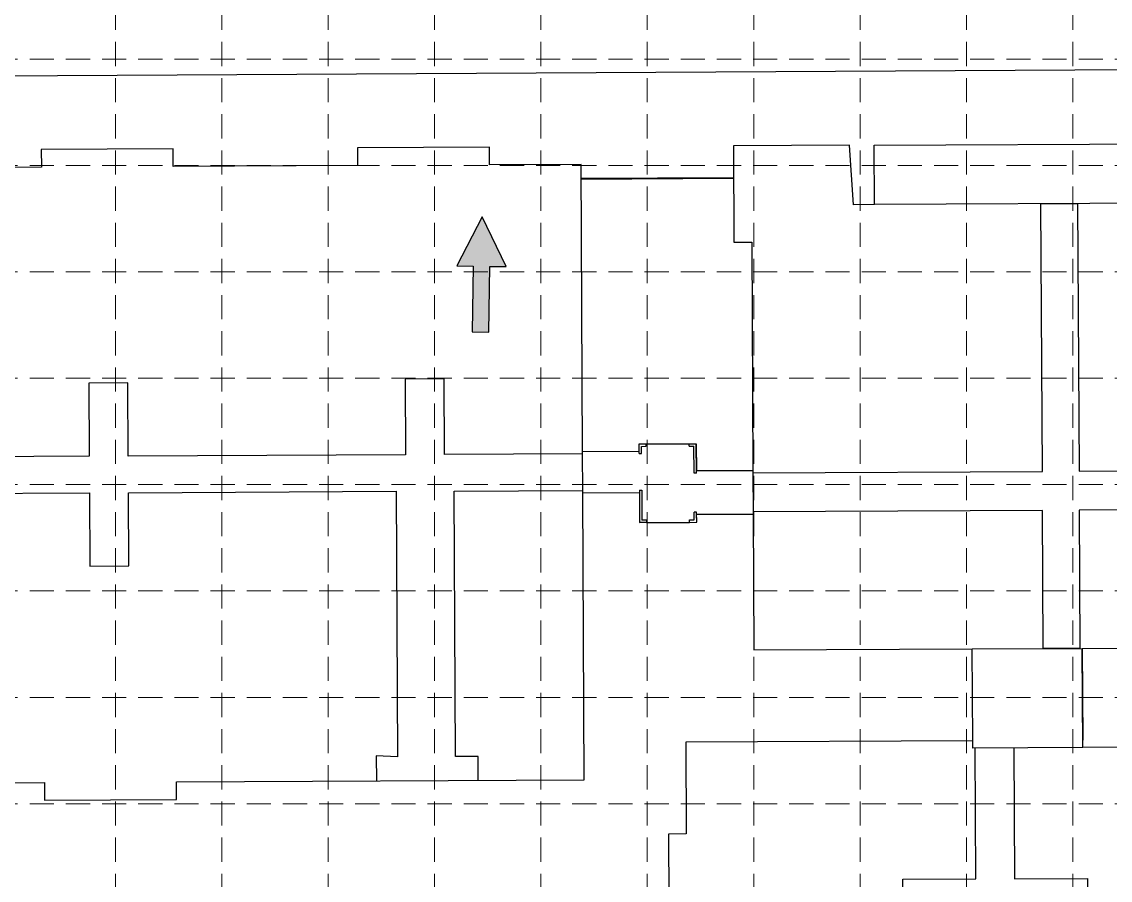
# Model space of a CAD drawing. Header units: feet. Extents: x 6046 to 7000, y 4530 to 5165.
# Drawn here: x 6718.4 to 6870.7, y 4900.8 to 5021 of the extents above; entities that cross this region are included whole.
import ezdxf

# ---------------------------------------------------------------- set-up
doc = ezdxf.new("R2010")
doc.units = ezdxf.units.FT
doc.header["$LTSCALE"] = 30
doc.header["$MEASUREMENT"] = 0
doc.linetypes.add('HIDDEN', pattern=[0.375, 0.25, -0.125])
for name, color, linetype in [('1 FLOW ARROWS', 7, 'Continuous'), ('1STAIR', 1, 'Continuous'), ('BLDG', 207, 'Continuous'), ('GRID', 254, 'HIDDEN'), ('MH_BOUNDARY', 1, 'Continuous')]:
    doc.layers.add(name, color=color, linetype=linetype)

# ---------------------------------------------------------------- blocks, each defined once
blk = doc.blocks.new('arrow')
blk.add_lwpolyline([(-67.01, -25.36), (-59.33, -25.42), (-59.57, -56.14), (-51.89, -56.2), (-51.65, -25.48), (-43.97, -25.54), (-55.3, -2.41), (-67.01, -25.36)], close=True)
at = {"color": 254}
for points in [[(-43.97, -25.54), (-67.01, -25.36), (-55.3, -2.41), (-67.01, -25.36)], [(-59.57, -56.14), (-51.89, -56.2), (-59.33, -25.42), (-51.65, -25.48)]]:
    blk.add_solid(points, dxfattribs=at)

msp = doc.modelspace()

# ---------------------------------------------------------------- linework, layer by layer
at = {"layer": '1STAIR', "color": 7, "linetype": 'Continuous', "flags": 128}
for points in [[(6818.01, 4999.15), (6796.68, 4999.04)], [(6818.01, 4999.03), (6796.68, 4998.92)], [(6804.78, 4961.88), (6805.78, 4961.88)], [(6804.79, 4960.54), (6804.78, 4961.88)], [(6805.78, 4961.88), (6811.78, 4961.91)], [(6805.79, 4961.55), (6805.78, 4961.88)], [(6811.78, 4961.91), (6812.78, 4961.92)], [(6811.79, 4961.58), (6811.78, 4961.91)], [(6812.81, 4957.79), (6812.78, 4961.92)], [(6796.87, 4960.84), (6804.79, 4960.88)], [(6804.79, 4960.54), (6805.12, 4960.54)], [(6805.12, 4961.54), (6805.79, 4961.55)], [(6805.12, 4960.54), (6805.12, 4961.54)], [(6811.79, 4961.58), (6812.45, 4961.58)], [(6812.47, 4957.79), (6812.45, 4961.58)], [(6812.81, 4957.79), (6812.47, 4957.79)], [(6820.72, 4958.17), (6812.8, 4958.13)], [(6796.9, 4955.05), (6804.82, 4955.09)], [(6804.82, 4955.42), (6804.84, 4950.88)], [(6804.82, 4955.42), (6805.15, 4955.42)], [(6805.15, 4955.42), (6805.17, 4951.21)], [(6805.84, 4951.22), (6805.17, 4951.21)], [(6805.84, 4951.22), (6805.84, 4950.88)], [(6811.84, 4951.25), (6812.5, 4951.25), (6812.5, 4952.33)], [(6811.84, 4950.91), (6811.84, 4951.25)], [(6812.83, 4952.33), (6812.5, 4952.33)], [(6812.84, 4950.92), (6812.83, 4952.33)], [(6820.75, 4952.04), (6812.83, 4952)], [(6805.84, 4950.88), (6804.84, 4950.88)], [(6805.84, 4950.88), (6811.84, 4950.91)], [(6811.84, 4950.91), (6812.84, 4950.92)], [(6851.49, 4920.32), (6851.42, 4933.19)], [(6866.8, 4933.27), (6866.87, 4920.4)]]:
    msp.add_lwpolyline(points, dxfattribs=at)
at = {"layer": 'BLDG', "color": 7, "linetype": 'Continuous', "flags": 128}
msp.add_lwpolyline([(6664.81, 4914.21), (6721.56, 4914.5), (6721.58, 4912), (6740.04, 4912.09), (6740.02, 4914.59), (6797.1, 4914.88), (6796.9, 4955.05), (6796.87, 4960.84), (6796.67, 5001), (6783.84, 5000.94), (6783.83, 5003.44), (6765.37, 5003.34), (6765.38, 5000.84), (6739.59, 5000.71), (6739.58, 5003.21), (6721.12, 5003.12), (6721.13, 5000.62), (6695.34, 5000.49), (6695.33, 5002.99), (6676.87, 5002.9), (6676.88, 5000.4), (6664.38, 5000.34), (6664.81, 4914.21)], close=True, dxfattribs=at)
for points in [[(6877.91, 4995.58), (6837.74, 4995.38), (6837.74, 4995.38), (6834.77, 4995.36), (6834.24, 5003.69), (6817.99, 5003.61), (6818.06, 4990.11), (6820.56, 4990.12), (6820.72, 4958.17), (6820.75, 4952.04), (6820.85, 4933.04), (6851.42, 4933.19), (6866.8, 4933.27), (6906.97, 4933.48)], [(6837.74, 4995.38), (6837.7, 5003.71), (6877.86, 5003.91), (6877.91, 4995.58)], [(6820.72, 4957.83), (6861.22, 4958.04), (6861.03, 4995.49), (6866.16, 4995.52), (6866.35, 4958.06), (6876.6, 4958.11), (6876.62, 4952.66), (6866.37, 4952.6), (6866.47, 4933.27), (6861.35, 4933.25), (6861.25, 4952.58), (6820.75, 4952.37)], [(6796.87, 4960.5), (6777.54, 4960.41), (6777.49, 4970.99), (6772.03, 4970.96), (6772.08, 4960.38), (6733.29, 4960.18), (6733.24, 4970.43), (6727.78, 4970.4), (6727.83, 4960.15), (6689.04, 4959.96)], [(6796.87, 4960.84), (6804.79, 4960.88), (6804.78, 4961.88), (6812.78, 4961.92), (6812.8, 4958.13), (6820.72, 4958.17)], [(6690.4, 4954.84), (6727.86, 4955.03), (6727.91, 4944.78), (6733.37, 4944.81), (6733.32, 4955.06), (6770.78, 4955.25), (6770.96, 4918.08), (6768, 4918.24), (6768.02, 4914.73)], [(6782.27, 4914.8), (6782.26, 4918.14), (6779.09, 4918.12), (6778.9, 4955.29), (6796.9, 4955.38)], [(6796.9, 4955.05), (6804.82, 4955.09), (6804.84, 4950.88), (6812.84, 4950.92), (6812.83, 4952), (6820.75, 4952.04)], [(6851.49, 4920.32), (6851.42, 4933.19)], [(6866.87, 4919.4), (6866.8, 4933.27)], [(6878.37, 4919.46), (6866.87, 4919.4), (6851.49, 4919.32), (6851.49, 4920.32), (6851.49, 4920.32), (6811.33, 4920.12), (6811.39, 4907.29), (6808.89, 4907.27), (6808.99, 4888.81)], [(6848.88, 4835.43), (6848.8, 4851.26), (6838.55, 4851.21), (6838.52, 4856.67), (6852.15, 4856.74), (6851.95, 4895.53), (6841.7, 4895.48), (6841.68, 4900.94), (6851.93, 4900.99), (6851.83, 4919.32)], [(6857.21, 4919.34), (6857.3, 4901.02), (6867.55, 4901.07), (6867.58, 4895.61), (6857.33, 4895.56), (6857.52, 4858.1), (6868.1, 4858.15), (6868.14, 4851.03), (6863.05, 4851), (6863.04, 4853), (6856.79, 4852.97), (6856.88, 4835.47)]]:
    msp.add_lwpolyline(points, dxfattribs=at)
at = {"layer": 'GRID', "color": 252, "linetype": 'HIDDEN', "lineweight": 0, "ltscale": 0.45}
for p, q in [((6731.48, 5149.78), (6731.48, 4628.52)), ((6746.37, 5149.78), (6746.37, 4628.52)), ((6761.26, 5149.78), (6761.26, 4628.52)), ((6776.15, 5149.78), (6776.15, 4628.52)), ((6791.04, 5149.78), (6791.04, 4628.52)), ((6805.93, 5149.78), (6805.93, 4628.52)), ((6820.82, 5149.78), (6820.82, 4628.52)), ((6835.72, 5149.78), (6835.72, 4628.52)), ((6850.61, 5149.78), (6850.61, 4628.52)), ((6865.5, 5149.78), (6865.5, 4628.52)), ((6061.37, 5015.76), (6984.63, 5015.76)), ((6061.37, 5000.87), (6984.63, 5000.87)), ((6061.37, 4985.97), (6984.63, 4985.97)), ((6061.37, 4971.08), (6984.63, 4971.08)), ((6061.37, 4956.19), (6984.63, 4956.19)), ((6061.37, 4941.3), (6984.63, 4941.3)), ((6061.37, 4926.41), (6984.63, 4926.41)), ((6061.37, 4911.52), (6984.63, 4911.52))]:
    msp.add_line(p, q, dxfattribs=at)
at = {"layer": 'MH_BOUNDARY', "color": 7}
msp.add_line((6926.14, 5014.56), (6128.63, 5010.12), dxfattribs=at)

# ---------------------------------------------------------------- block references
at = {"layer": '1 FLOW ARROWS', "xscale": 0.2999999999992555, "yscale": 0.2999999999992546, "zscale": 0.3, "rotation": 359.5624868160492}
msp.add_blockref('arrow', (6799.43, 4994.26), dxfattribs=at)

doc.saveas('drawing.dxf')
